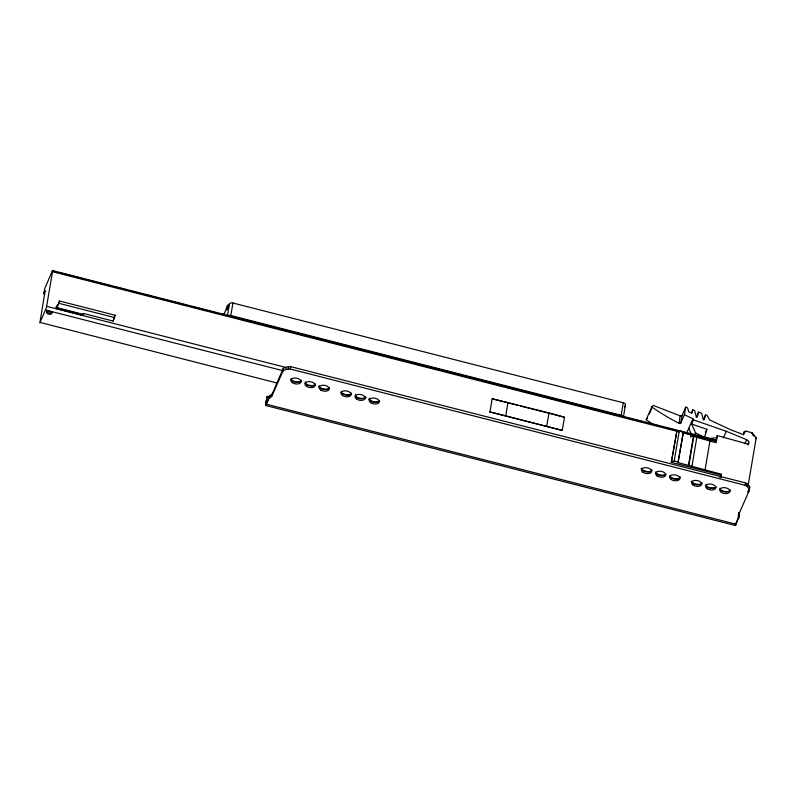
<?xml version="1.0" encoding="UTF-8"?>
<svg xmlns="http://www.w3.org/2000/svg" width="796" height="796" viewBox="0 0 796 796"><rect width="100%" height="100%" fill="white"/><g stroke="black" fill="none" stroke-linecap="round" stroke-linejoin="round"><path stroke-width="1.19" d="M52.546 271.715L52.526 270.531L44.616 288.878L43.671 294.032L45.163 290.649L39.86 322.907L46.337 307.923L52.546 271.715L679.296 431.89M716.082 441.292L717.276 435.581L748.588 444.267L748.807 442.954A3.254 2.647 23.8 0 0 746.668 439.7L726.33 431.273L693.465 419.89L692.958 418.736A188.702 153.24 23.8 0 1 684.441 414.676L685.724 407.124L687.625 407.86L688.689 411.811L691.983 413.084L692.769 409.85L694.629 410.567L696.231 416.497L697.366 416.945L698.55 412.089L701.624 413.283L703.226 419.213L704.37 419.651L705.555 414.796L707.107 415.403L709.594 419.93L731.096 429.949L743.673 434.706L744.16 431.85L745.912 431.143L752.17 432.745L756.2 437.89L748.071 485.898M46.725 312.151L46.944 310.838M51.73 313.435A2.607 1.492 9.6 0 0 48.506 311.266A2.607 1.492 9.6 0 0 47.452 313.674A2.607 1.492 9.6 0 0 51.73 313.435L51.959 312.112M82.197 314.549L81.938 315.097L56.118 308.5C55.899 303.963 59.212 306.082 59.501 301.007L115.072 315.206L113.141 321.057L83.401 313.455L82.635 314.918L56.377 307.943L82.635 314.918M56.745 308.301L59.501 301.007M113.141 321.057L115.072 315.206M223.785 315.335L227.547 305.296L229.198 305.714M227.547 305.296L226.77 309.903L229.427 303.863A2.925 1.672 9.6 0 1 232.939 303.017L623.298 402.786A2.925 1.672 9.6 0 1 625.427 405.065L623.497 416.437M227.507 315.226L229.427 303.863M228.253 315.584A2.925 1.672 9.6 0 1 230.82 315.524L232.939 303.017M269.565 396.915L267.217 396.318L266.501 400.527A4.876 0.577 -75.7 0 0 266.978 401.871L270.451 395.314A8.129 4.647 9.6 0 0 272.451 393.413L283.147 368.598A8.129 4.647 9.6 0 1 283.903 367.553A10.069 1.065 13.6 0 1 285.058 367.583A8.129 4.647 9.6 0 1 288.56 366.767L290.639 366.648L745.613 482.923L747.165 483.968A8.129 4.647 9.6 0 1 749.305 486.237A10.069 1.065 13.6 0 1 749.812 486.615A8.129 4.647 9.6 0 1 749.583 487.809L749.026 491.092L738.489 514.982A8.129 4.647 9.6 0 0 738.579 517.42L736.141 524.246A7.811 0.915 -75.7 0 1 735.096 525.012M736.141 524.246L266.58 404.239L269.715 395.672M269.317 398.05L270.053 397.682L270.451 395.314M270.053 397.682A8.129 4.647 9.6 0 0 272.053 395.781L272.451 393.413M272.053 395.781L282.59 371.891L283.147 368.598M282.59 371.891A8.129 4.647 9.6 0 1 288.162 369.135L288.56 366.767M288.162 369.135L290.232 369.016L290.639 366.648M489.948 411.93L492.177 398.766L548.991 412.895L564.493 417.253L562.265 430.407L489.948 411.93L562.265 430.407M505.759 415.572L507.987 402.418M546.762 426.049L548.991 412.895M623.318 416.786A2.925 1.672 9.6 0 0 621.178 415.283L623.298 402.786M720.31 474.884L671.317 462.357L676.799 431.531L679.277 430.935L683.366 431.979L678.043 462.575L721.305 474.197L720.718 477.69M671.317 462.357L676.799 431.531M684.441 414.676L680.739 423.114A1.582 0.925 28.2 0 1 680.471 423.382A1.642 0.955 28.5 0 1 679.744 423.492A1.711 1.005 28.7 0 1 679.147 423.353L680.102 415.83A1.632 0.955 19.8 0 0 682.023 415.552L685.724 407.124M671.705 461.6L674.182 461.003L679.277 430.935M680.739 423.114L682.023 415.552M678.043 462.575L683.366 431.979M690.769 437.193L691.485 434.636L683.137 432.497M691.485 434.636L691.286 435.81L716.072 442.715L717.276 435.581M688.51 465.242L693.406 436.357M688.898 465.053L693.794 436.168M692.023 465.859L696.918 436.964M705.037 470.038L709.923 441.143M720.549 477.301L720.957 474.913M743.454 434.626L744.16 431.85M738.489 514.982L738.887 512.614M738.579 517.42L738.977 515.052A8.129 4.647 9.6 0 1 738.728 513.072M738.877 518.047L738.977 515.052M749.026 491.092A8.129 4.647 9.6 0 0 746.767 486.336L745.205 485.291L745.613 482.923M746.767 486.336L747.165 483.968M691.644 424.039L706.898 429.323L704.47 437.482L695.485 432.785L691.644 424.039L693.465 419.89M56.118 308.5L56.357 307.972M267.217 396.318L265.814 402.089A7.811 0.915 -75.7 0 0 266.58 404.239M624.542 407.074L625.427 405.065M653.635 424.706A188.702 153.24 23.8 0 1 646.163 419.711L651.785 406.965L653.138 405.383L680.102 415.83M649.387 413.88L651.735 408.567M691.376 413.005L692.769 409.85M686.47 433.462L692.958 418.736M696.231 417.353L698.55 412.089M694.54 434.944L695.485 432.785M703.236 420.069L705.555 414.796M705.465 432.566L706.898 429.323M723.435 437.83L726.33 431.273M719.873 477.461L721.305 474.197M745.534 432.009L745.912 431.143M744.857 443.79L746.668 439.7M751.792 433.611L752.17 432.745M747.912 445.004L748.807 442.954M755.812 438.755L756.2 437.89M747.643 492.197L749.583 487.809M736.549 521.868L738.827 516.713M646.163 419.711L647.516 418.129M716.32 437.74L709.176 438.516L705.793 437.9M230.82 315.524L621.178 415.283M52.626 270.57L716.629 440.218M52.277 270.958L55.889 271.884M59.501 272.799L73.958 276.501M76.366 277.117L83.6 278.958M86.008 279.575L89.62 280.5M92.028 281.117L95.649 282.043M98.057 282.66L111.311 286.043M113.719 286.66L120.942 288.51M123.35 289.117L126.972 290.043M129.38 290.659L132.992 291.585M135.4 292.202L142.633 294.042M145.041 294.659L148.653 295.585M151.061 296.202L158.295 298.052M160.702 298.669L179.976 303.594M182.383 304.211L185.995 305.127M192.025 306.669L195.637 307.594M198.045 308.211L217.318 313.136M219.736 313.753L223.348 314.679M229.367 316.211L232.979 317.136M235.397 317.753L254.67 322.678M257.078 323.295L260.69 324.221M266.72 325.763L270.332 326.688M272.739 327.295L276.351 328.221M278.759 328.838L292.013 332.221M294.421 332.837L301.654 334.688M304.062 335.305L313.704 337.763M316.111 338.38L323.335 340.23M325.753 340.847L329.365 341.773M331.773 342.389L338.996 344.23M341.414 344.847L351.046 347.315M353.454 347.932L360.688 349.772M363.095 350.389L366.707 351.315M369.115 351.931L376.349 353.782M378.757 354.389L388.398 356.857M390.806 357.474L398.03 359.324M400.438 359.931L404.06 360.857M410.079 362.399L413.691 363.324M416.099 363.941L435.382 368.866M437.79 369.483L441.402 370.399M447.422 371.941L457.063 374.409M459.471 375.025L472.725 378.408M475.132 379.025L478.744 379.951M484.774 381.483L494.415 383.951M496.823 384.567L504.047 386.418M506.455 387.025L510.077 387.95M512.485 388.567L516.097 389.493M522.116 391.035L531.758 393.493M534.166 394.11L541.399 395.96M543.807 396.577L547.419 397.502M549.827 398.109L557.061 399.96M559.469 400.577L569.1 403.045M571.518 403.652L578.742 405.502M581.15 406.119L584.762 407.045M590.791 408.577L606.452 412.587M608.86 413.204L616.084 415.044M618.502 415.661L622.114 416.587M628.134 418.129L637.775 420.587M640.183 421.203L643.795 422.129M646.203 422.746L653.436 424.596M655.844 425.203L659.456 426.129M665.486 427.671L675.117 430.139M677.505 430.745L684.59 432.556M686.948 433.153L694.042 434.964M696.4 435.571L699.943 436.477M702.301 437.084L709.385 438.894M711.753 439.491L715.803 440.536M682.908 432.815L716.589 441.422M492.177 398.766L518.256 405.433M520.624 406.04L564.493 417.253M59.103 303.375L114.674 317.584M674.182 461.003L678.272 462.048M57.193 307.724L83.013 314.32M56.307 308.062L82.127 314.669M46.685 306.331L286.072 367.513M290.232 369.016L745.205 485.291M283.903 367.553L286.311 368.16M45.651 310.042L282.839 370.657M40.178 322.47L277.366 383.085M265.705 405.482L735.265 525.489M752.459 434.467L753.802 436.188M688.749 428.288L691.167 433.79M329.355 387.901A5.124 2.925 9.6 0 1 323.604 389.463A5.124 2.925 9.6 0 1 319.365 385.821M315.395 383.851A5.124 2.925 9.6 0 1 309.515 385.861A5.124 2.925 9.6 0 1 305.405 381.781M315.256 385.035A7.244 4.139 9.6 0 1 305.157 383.403M301.306 380.249A5.124 2.925 9.6 0 1 295.823 382.339A5.124 2.925 9.6 0 1 291.187 378.617M301.167 381.443A7.244 4.139 9.6 0 1 291.067 379.811M329.345 388.637A7.244 4.139 9.6 0 1 318.579 386.398M736.101 522.624A4.876 0.577 -75.7 0 1 735.932 522.554M735.096 524.504A7.811 0.915 -75.7 0 1 735.136 523.838M715.962 486.704A5.124 2.925 9.6 0 1 709.823 488.177A5.124 2.925 9.6 0 1 706.102 484.177M730.041 491.042A7.244 4.139 9.6 0 1 719.932 489.411M730.171 489.858A5.124 2.925 9.6 0 1 724.698 491.938A5.124 2.925 9.6 0 1 720.062 488.227M715.952 487.441A7.244 4.139 9.6 0 1 705.843 485.809M702.002 482.655A5.124 2.925 9.6 0 1 696.52 484.744A5.124 2.925 9.6 0 1 691.883 481.023M701.863 483.839A7.244 4.139 9.6 0 1 691.107 481.6M651.914 469.859A5.124 2.925 9.6 0 1 646.432 471.938A5.124 2.925 9.6 0 1 641.795 468.227M680.092 476.595A5.124 2.925 9.6 0 1 675.008 479.192A5.124 2.925 9.6 0 1 669.973 475.421M665.874 473.899A5.124 2.925 9.6 0 1 660.123 475.471A5.124 2.925 9.6 0 1 655.884 471.829M651.775 471.043A7.244 4.139 9.6 0 1 641.019 468.804M351.394 393.055A5.124 2.925 9.6 0 1 345.912 395.134A5.124 2.925 9.6 0 1 341.275 391.423M665.864 474.645A7.244 4.139 9.6 0 1 655.755 473.013M679.953 478.247A7.244 4.139 9.6 0 1 669.844 476.615M365.483 396.657A5.124 2.925 9.6 0 1 359.603 398.667A5.124 2.925 9.6 0 1 355.494 394.577M351.255 394.239A7.244 4.139 9.6 0 1 341.156 392.607M379.443 400.696A5.124 2.925 9.6 0 1 373.304 402.169A5.124 2.925 9.6 0 1 369.583 398.179M379.433 401.443A7.244 4.139 9.6 0 1 370.12 400.358M369.324 399.811A7.244 4.139 9.6 0 1 368.667 399.204M366.14 397.473A7.244 4.139 9.6 0 1 355.235 396.209M52.029 311.654A2.607 1.492 9.6 0 1 49.442 312.977A2.607 1.492 9.6 0 1 46.884 311.057M678.849 423.213A188.702 153.24 23.8 0 1 651.785 406.965M224.373 314.002A2.925 1.672 9.6 0 1 224.114 313.325M306.56 386.358A5.124 2.925 9.6 0 0 314.997 385.881A5.124 2.925 9.6 0 0 308.649 381.612A5.124 2.925 9.6 0 0 306.56 386.358M292.47 382.757A5.124 2.925 9.6 0 0 300.908 382.279A5.124 2.925 9.6 0 0 294.56 378.02A5.124 2.925 9.6 0 0 292.47 382.757M342.559 395.552A5.124 2.925 9.6 0 0 350.996 395.075A5.124 2.925 9.6 0 0 344.648 390.816A5.124 2.925 9.6 0 0 342.559 395.552M320.649 389.96A5.124 2.925 9.6 0 0 329.086 389.473A5.124 2.925 9.6 0 0 322.738 385.214A5.124 2.925 9.6 0 0 320.649 389.96M721.335 492.356A5.124 2.925 9.6 0 0 729.783 491.878A5.124 2.925 9.6 0 0 723.425 487.62A5.124 2.925 9.6 0 0 721.335 492.356M707.256 488.764A5.124 2.925 9.6 0 0 715.694 488.276A5.124 2.925 9.6 0 0 709.345 484.018A5.124 2.925 9.6 0 0 707.256 488.764M693.167 485.162A5.124 2.925 9.6 0 0 701.604 484.684A5.124 2.925 9.6 0 0 695.256 480.426A5.124 2.925 9.6 0 0 693.167 485.162M671.257 479.56A5.124 2.925 9.6 0 0 679.694 479.083A5.124 2.925 9.6 0 0 673.346 474.824A5.124 2.925 9.6 0 0 671.257 479.56M657.168 475.958A5.124 2.925 9.6 0 0 665.605 475.481A5.124 2.925 9.6 0 0 659.257 471.222A5.124 2.925 9.6 0 0 657.168 475.958M643.078 472.356A5.124 2.925 9.6 0 0 651.516 471.879A5.124 2.925 9.6 0 0 645.168 467.62A5.124 2.925 9.6 0 0 643.078 472.356M370.727 402.756A5.124 2.925 9.6 0 0 379.175 402.279A5.124 2.925 9.6 0 0 372.817 398.02A5.124 2.925 9.6 0 0 370.727 402.756M356.648 399.154A5.124 2.925 9.6 0 0 365.085 398.677A5.124 2.925 9.6 0 0 358.737 394.418A5.124 2.925 9.6 0 0 356.648 399.154"/></g></svg>
